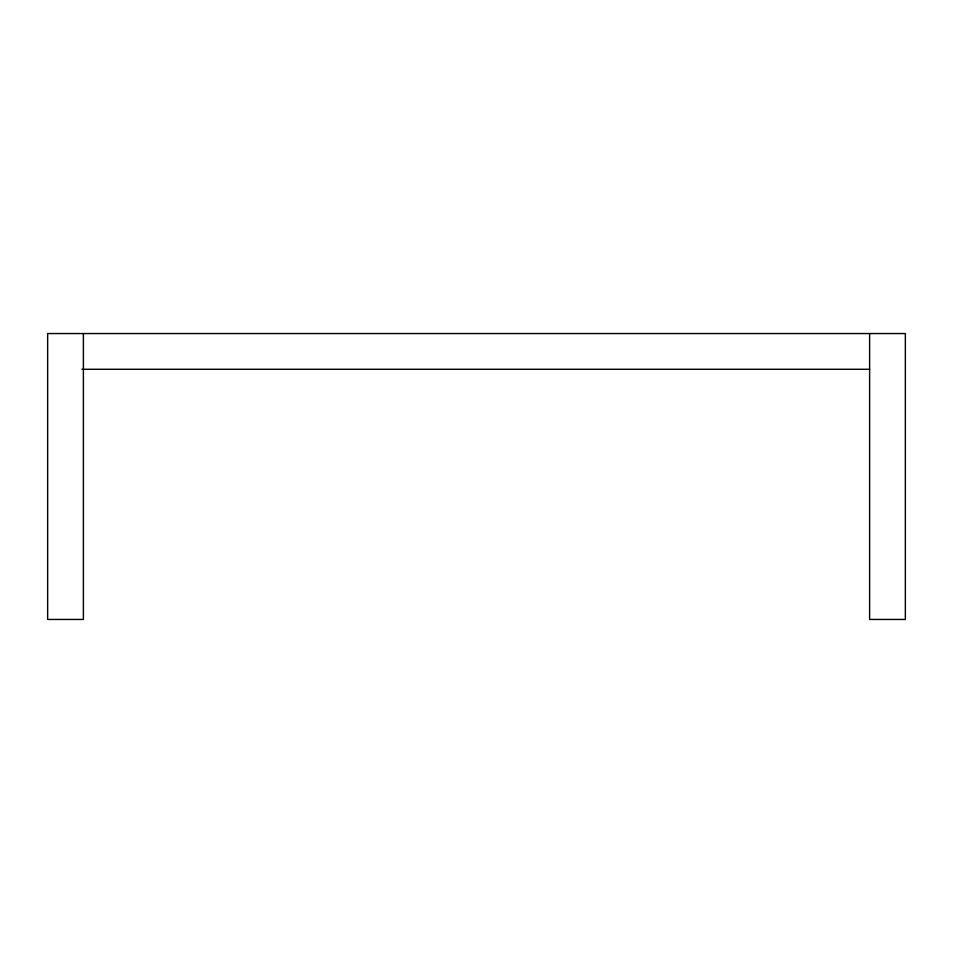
<?xml version="1.0" encoding="UTF-8"?>
<svg xmlns="http://www.w3.org/2000/svg" width="953" height="953" viewBox="0 0 953 953"><rect width="100%" height="100%" fill="white"/><g stroke="black" fill="none" stroke-linecap="round" stroke-linejoin="round"><path stroke-width="1.43" d="M81.898 369.287L869.612 369.287M869.612 333.55L869.612 619.45L905.35 619.45L905.35 333.55L47.65 333.55L47.65 619.45L83.387 619.45L83.387 333.55"/></g></svg>
